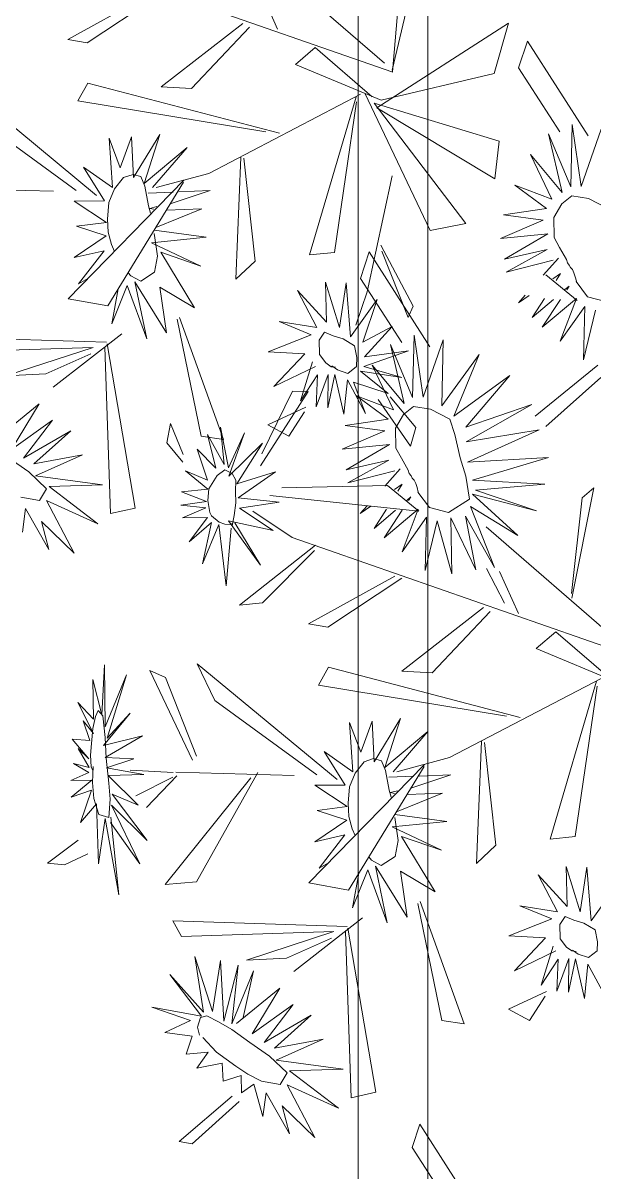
# Model space of a CAD drawing. Header units: inches. Extents: x 15 to 22798, y 21 to 21519.
# Drawn here: x 6866.41 to 6889.22, y 15086.83 to 15132.7 of the extents above; entities that cross this region are included whole.
import ezdxf

# ---------------------------------------------------------------- set-up
doc = ezdxf.new("R2010")
doc.units = ezdxf.units.IN
doc.header["$MEASUREMENT"] = 0
doc.layers.add('ARREDAMENTO', color=8, linetype='Continuous', lineweight=13)

msp = doc.modelspace()

# ---------------------------------------------------------------- linework, layer by layer
at = {"layer": 'ARREDAMENTO', "linetype": 'Continuous'}
for p, q in [((6882.533, 15136.642, -27.277), (6881.161, 15130.816, -27.277)), ((6875.295, 15135.905, -27.277), (6880.847, 15131.095, -27.277)), ((6881.167, 15130.749, -27.277), (6881.631, 15135.979, -27.277)), ((6867.554, 15135.48, -27.277), (6881.185, 15130.73, -27.277)), ((6871.648, 15133.945, -27.277), (6868.198, 15132.04, -27.277)), ((6876.583, 15132.448, -27.277), (6875.834, 15134.128, -27.277)), ((6868.978, 15131.905, -27.277), (6871.93, 15133.866, -27.277)), ((6875.193, 15132.684, -27.277), (6871.926, 15130.146, -27.277)), ((6873.135, 15130.085, -27.277), (6875.456, 15132.536, -27.277)), ((6880.541, 15129.319, -27.277), (6885.801, 15132.698, -27.277)), ((6885.801, 15132.698, -27.277), (6885.229, 15130.687, -27.277)), ((6868.198, 15132.04, -27.277), (6868.978, 15131.905, -27.277)), ((6877.294, 15131.048, -27.277), (6878.079, 15131.722, -27.277)), ((6878.079, 15131.722, -27.277), (6880.365, 15129.757, -27.277)), ((6886.562, 15131.97, -27.277), (6886.209, 15130.905, -27.277)), ((6888.988, 15128.19, -27.277), (6886.562, 15131.97, -27.277)), ((6880.718, 15129.623, -27.277), (6877.294, 15131.048, -27.277)), ((6885.229, 15130.687, -27.277), (6880.718, 15129.623, -27.277)), ((6886.209, 15130.905, -27.277), (6887.862, 15128.359, -27.277)), ((6863.747, 15130.445, -27.277), (6869.349, 15125.818, -27.277)), ((6868.597, 15129.592, -27.277), (6869.002, 15130.304, -27.277)), ((6869.002, 15130.304, -27.277), (6876.662, 15128.304, -27.277)), ((6871.926, 15130.146, -27.277), (6873.135, 15130.085, -27.277)), ((6873.833, 15126.697, -27.277), (6879.889, 15129.855, -27.277)), ((6879.713, 15129.753, -27.277), (6877.86, 15123.439, -27.277)), ((6880.061, 15129.895, -27.277), (6882.67, 15124.418, -27.277)), ((6876.115, 15128.349, -27.277), (6868.597, 15129.592, -27.277)), ((6878.856, 15123.543, -27.277), (6879.737, 15129.553, -27.277)), ((6880.443, 15129.5, -27.277), (6885.431, 15127.981, -27.277)), ((6884.104, 15124.698, -27.277), (6880.443, 15129.5, -27.277)), ((6885.263, 15126.479, -27.277), (6880.541, 15129.319, -27.277)), ((6868.535, 15126.014, -27.277), (6864.465, 15128.977, -27.277)), ((6888.351, 15128.646, -27.277), (6888.293, 15126.156, -27.277)), ((6888.71, 15126.175, -27.277), (6888.351, 15128.646, -27.277)), ((6889.511, 15128.467, -27.277), (6888.71, 15126.175, -27.277)), ((6869.845, 15128.096, -27.277), (6870.295, 15126.921, -27.277)), ((6869.978, 15126.134, -27.277), (6869.845, 15128.096, -27.277)), ((6870.295, 15126.921, -27.277), (6870.743, 15128.156, -27.277)), ((6870.743, 15128.156, -27.277), (6870.819, 15126.533, -27.277)), ((6870.819, 15126.533, -27.277), (6871.873, 15128.253, -27.277)), ((6871.873, 15128.253, -27.277), (6871.252, 15126.298, -27.277)), ((6885.431, 15127.981, -27.277), (6885.263, 15126.479, -27.277)), ((6887.409, 15128.277, -27.277), (6887.951, 15125.927, -27.277)), ((6888.293, 15126.156, -27.277), (6887.409, 15128.277, -27.277)), ((6871.252, 15126.298, -27.277), (6872.965, 15127.736, -27.277)), ((6872.965, 15127.736, -27.277), (6871.586, 15126.135, -27.277)), ((6875.113, 15127.349, -27.277), (6874.906, 15122.469, -27.277)), ((6875.686, 15123.196, -27.277), (6875.234, 15127.297, -27.277)), ((6886.678, 15127.445, -27.277), (6887.536, 15125.666, -27.277)), ((6887.951, 15125.927, -27.277), (6886.678, 15127.445, -27.277)), ((6868.821, 15126.941, -27.277), (6869.978, 15126.134, -27.277)), ((6869.668, 15125.597, -27.277), (6868.821, 15126.941, -27.277)), ((6870.424, 15126.533, -27.277), (6870.804, 15126.657, -27.277)), ((6870.804, 15126.657, -27.277), (6871.113, 15126.571, -27.277)), ((6871.113, 15126.571, -27.277), (6871.28, 15126.181, -27.277)), ((6873.833, 15126.697, -27.277), (6871.727, 15126.129, -27.277)), ((6880.157, 15121.973, -27.277), (6881.154, 15126.598, -27.277)), ((6862.901, 15126.112, -27.277), (6867.63, 15125.987, -27.277)), ((6868.215, 15121.692, -27.277), (6872.836, 15126.424, -27.277)), ((6872.825, 15126.347, -27.277), (6869.796, 15121.408, -27.277)), ((6870.069, 15126.077, -27.277), (6870.424, 15126.533, -27.277)), ((6871.28, 15126.181, -27.277), (6871.427, 15125.395, -27.277)), ((6886.053, 15126.225, -27.277), (6887.322, 15125.299, -27.277)), ((6887.536, 15125.666, -27.277), (6886.053, 15126.225, -27.277)), ((6869.84, 15125.531, -27.277), (6870.069, 15126.077, -27.277)), ((6872.409, 15125.953, -27.277), (6871.406, 15125.912, -27.277)), ((6872.291, 15125.476, -27.277), (6873.89, 15126.015, -27.277)), ((6872.628, 15125.962, -27.277), (6873.89, 15126.015, -27.277)), ((6868.456, 15125.593, -27.277), (6869.668, 15125.597, -27.277)), ((6869.74, 15124.742, -27.277), (6868.456, 15125.593, -27.277)), ((6869.779, 15124.874, -27.277), (6869.84, 15125.531, -27.277)), ((6871.497, 15125.114, -27.277), (6871.427, 15125.395, -27.277)), ((6871.758, 15125.372, -27.277), (6871.479, 15125.3, -27.277)), ((6871.479, 15125.3, -27.277), (6871.639, 15125.268, -27.277)), ((6871.711, 15124.53, -27.277), (6873.558, 15125.277, -27.277)), ((6872.139, 15125.228, -27.277), (6873.558, 15125.277, -27.277)), ((6887.322, 15125.299, -27.277), (6885.602, 15125.037, -27.277)), ((6868.546, 15124.584, -27.277), (6869.74, 15124.742, -27.277)), ((6869.814, 15124.349, -27.277), (6869.779, 15124.874, -27.277)), ((6887.191, 15124.824, -27.277), (6885.482, 15124.099, -27.277)), ((6885.602, 15125.037, -27.277), (6887.191, 15124.824, -27.277)), ((6869.733, 15124.198, -27.277), (6868.546, 15124.584, -27.277)), ((6869.939, 15123.856, -27.277), (6869.814, 15124.349, -27.277)), ((6871.647, 15124.426, -27.277), (6873.726, 15124.149, -27.277)), ((6871.654, 15124.302, -27.277), (6871.68, 15124.125, -27.277)), ((6882.67, 15124.418, -27.277), (6884.104, 15124.698, -27.277)), ((6885.482, 15124.099, -27.277), (6887.375, 15124.286, -27.277)), ((6887.375, 15124.286, -27.277), (6885.646, 15123.276, -27.277)), ((6868.451, 15123.337, -27.277), (6869.733, 15124.198, -27.277)), ((6870.063, 15123.584, -27.277), (6869.939, 15123.856, -27.277)), ((6873.726, 15124.149, -27.277), (6871.541, 15123.93, -27.277)), ((6871.541, 15123.93, -27.277), (6873.512, 15122.998, -27.277)), ((6871.68, 15124.125, -27.277), (6871.787, 15123.392, -27.277)), ((6880.708, 15123.828, -27.277), (6881.992, 15121.401, -27.277)), ((6869.655, 15123.61, -27.277), (6868.451, 15123.337, -27.277)), ((6868.631, 15122.29, -27.277), (6869.655, 15123.61, -27.277)), ((6871.787, 15123.392, -27.277), (6871.657, 15122.749, -27.277)), ((6871.911, 15123.546, -27.277), (6873.264, 15121.335, -27.277)), ((6873.512, 15122.998, -27.277), (6871.911, 15123.546, -27.277)), ((6877.86, 15123.439, -27.277), (6878.856, 15123.543, -27.277)), ((6880.242, 15123.559, -27.277), (6879.889, 15122.494, -27.277)), ((6882.668, 15119.779, -27.277), (6880.242, 15123.559, -27.277)), ((6881.801, 15120.949, -27.277), (6880.743, 15123.588, -27.277)), ((6885.646, 15123.276, -27.277), (6887.349, 15123.657, -27.277)), ((6887.349, 15123.657, -27.277), (6885.712, 15122.749, -27.277)), ((6874.906, 15122.469, -27.277), (6875.686, 15123.196, -27.277)), ((6885.712, 15122.749, -27.277), (6887.583, 15123.231, -27.277)), ((6887.19, 15122.627, -27.277), (6887.802, 15123.308, -27.277)), ((6869.004, 15122.5, -27.277), (6868.631, 15122.29, -27.277)), ((6870.607, 15122.73, -27.277), (6870.722, 15122.602, -27.277)), ((6871.11, 15122.393, -27.277), (6870.722, 15122.602, -27.277)), ((6871.657, 15122.749, -27.277), (6871.11, 15122.393, -27.277)), ((6879.889, 15122.494, -27.277), (6881.543, 15119.948, -27.277)), ((6887.293, 15122.649, -27.277), (6888.544, 15121.621, -27.277)), ((6887.571, 15122.484, -27.277), (6887.883, 15122.702, -27.277)), ((6887.707, 15122.426, -27.277), (6887.883, 15122.702, -27.277)), ((6870.566, 15122.221, -27.277), (6869.955, 15120.695, -27.277)), ((6870.21, 15122.082, -27.277), (6869.955, 15120.695, -27.277)), ((6871.35, 15120.096, -27.277), (6870.566, 15122.221, -27.277)), ((6870.876, 15122.37, -27.277), (6871.35, 15120.096, -27.277)), ((6872.142, 15120.332, -27.277), (6870.876, 15122.37, -27.277)), ((6871.876, 15122.159, -27.277), (6872.142, 15120.332, -27.277)), ((6873.264, 15121.335, -27.277), (6871.876, 15122.159, -27.277)), ((6877.376, 15122.02, -27.277), (6878.151, 15120.544, -27.277)), ((6878.536, 15120.756, -27.277), (6877.376, 15122.02, -27.277)), ((6878.496, 15122.35, -27.277), (6878.536, 15120.756, -27.277)), ((6879.055, 15120.547, -27.277), (6878.496, 15122.35, -27.277)), ((6879.318, 15122.326, -27.277), (6879.055, 15120.547, -27.277)), ((6879.493, 15120.177, -27.277), (6879.318, 15122.326, -27.277)), ((6880.157, 15121.973, -27.277), (6879.7, 15120.638, -27.277)), ((6888.059, 15122.055, -27.277), (6888.223, 15122.196, -27.277)), ((6888.13, 15122.052, -27.277), (6888.223, 15122.196, -27.277)), ((6869.796, 15121.408, -27.277), (6868.215, 15121.692, -27.277)), ((6880.557, 15121.667, -27.277), (6879.493, 15120.177, -27.277)), ((6879.979, 15119.959, -27.277), (6880.557, 15121.667, -27.277)), ((6886.477, 15121.835, -27.277), (6886.2, 15121.527, -27.277)), ((6886.631, 15121.828, -27.277), (6886.2, 15121.527, -27.277)), ((6887.245, 15121.702, -27.277), (6886.756, 15120.937, -27.277)), ((6887.609, 15121.668, -27.277), (6886.756, 15120.937, -27.277)), ((6887.154, 15120.557, -27.277), (6888.521, 15121.7, -27.277)), ((6887.876, 15121.664, -27.277), (6887.154, 15120.557, -27.277)), ((6888.521, 15121.7, -27.277), (6887.875, 15120, -27.277)), ((6881.992, 15121.401, -27.277), (6881.801, 15120.949, -27.277)), ((6887.875, 15120, -27.277), (6888.855, 15121.389, -27.277)), ((6888.855, 15121.389, -27.277), (6888.795, 15119.256, -27.277)), ((6888.795, 15119.256, -27.277), (6889.276, 15121.24, -27.277)), ((6872.569, 15120.879, -27.277), (6873.526, 15116.204, -27.277)), ((6874.415, 15116.071, -27.277), (6872.665, 15120.947, -27.277)), ((6876.643, 15120.784, -27.277), (6877.922, 15120.257, -27.277)), ((6878.151, 15120.544, -27.277), (6876.643, 15120.784, -27.277)), ((6881.16, 15120.582, -27.277), (6879.979, 15119.959, -27.277)), ((6880.058, 15119.372, -27.277), (6881.16, 15120.582, -27.277)), ((6869.746, 15119.953, -27.277), (6862.784, 15120.181, -27.277)), ((6867.61, 15118.157, -27.277), (6870.356, 15120.297, -27.277)), ((6877.922, 15120.257, -27.277), (6876.201, 15119.578, -27.277)), ((6882.031, 15120.235, -27.277), (6881.973, 15117.745, -27.277)), ((6882.39, 15117.764, -27.277), (6882.031, 15120.235, -27.277)), ((6863.133, 15119.561, -27.277), (6869.21, 15119.75, -27.277)), ((6869.21, 15119.75, -27.277), (6865.725, 15118.617, -27.277)), ((6869.908, 15113.121, -27.277), (6869.678, 15119.759, -27.277)), ((6869.768, 15119.887, -27.277), (6870.887, 15113.338, -27.277)), ((6881.089, 15119.866, -27.277), (6881.631, 15117.516, -27.277)), ((6881.973, 15117.745, -27.277), (6881.089, 15119.866, -27.277)), ((6883.191, 15120.056, -27.277), (6882.39, 15117.764, -27.277)), ((6883.137, 15117.411, -27.277), (6883.191, 15120.056, -27.277)), ((6867.325, 15118.694, -27.277), (6869.121, 15119.494, -27.277)), ((6876.201, 15119.578, -27.277), (6877.672, 15119.497, -27.277)), ((6877.672, 15119.497, -27.277), (6876.426, 15118.187, -27.277)), ((6880.029, 15118.986, -27.277), (6881.804, 15119.615, -27.277)), ((6881.804, 15119.615, -27.277), (6880.058, 15119.372, -27.277)), ((6884.634, 15119.467, -27.277), (6883.137, 15117.411, -27.277)), ((6883.62, 15117.01, -27.277), (6884.634, 15119.467, -27.277)), ((6876.426, 15118.187, -27.277), (6878.088, 15118.99, -27.277)), ((6877.973, 15119.17, -27.277), (6877.491, 15117.617, -27.277)), ((6879.893, 15118.8, -27.277), (6881.544, 15118.544, -27.277)), ((6880.991, 15117.915, -27.277), (6879.893, 15118.8, -27.277)), ((6881.544, 15118.544, -27.277), (6880.029, 15118.986, -27.277)), ((6880.358, 15119.034, -27.277), (6881.216, 15117.255, -27.277)), ((6881.631, 15117.516, -27.277), (6880.358, 15119.034, -27.277)), ((6889.377, 15119.047, -27.277), (6886.875, 15117.007, -27.277)), ((6865.725, 15118.617, -27.277), (6867.325, 15118.694, -27.277)), ((6877.491, 15117.617, -27.277), (6878.181, 15118.654, -27.277)), ((6878.121, 15117.376, -27.277), (6878.606, 15118.673, -27.277)), ((6878.181, 15118.654, -27.277), (6878.121, 15117.376, -27.277)), ((6878.606, 15118.673, -27.277), (6878.593, 15117.331, -27.277)), ((6878.593, 15117.331, -27.277), (6878.866, 15118.666, -27.277)), ((6878.866, 15118.666, -27.277), (6879.223, 15117.084, -27.277)), ((6879.223, 15117.084, -27.277), (6879.367, 15118.456, -27.277)), ((6879.367, 15118.456, -27.277), (6880.091, 15117.111, -27.277)), ((6879.617, 15118.361, -27.277), (6880.991, 15117.915, -27.277)), ((6880.091, 15117.111, -27.277), (6879.617, 15118.361, -27.277)), ((6885.853, 15118.632, -27.277), (6883.62, 15117.01, -27.277)), ((6884.098, 15116.562, -27.277), (6885.853, 15118.632, -27.277)), ((6887.292, 15116.594, -27.277), (6889.491, 15118.55, -27.277)), ((6877.796, 15117.987, -27.277), (6875.893, 15115.016, -27.277)), ((6875.955, 15115.506, -27.277), (6877.176, 15117.999, -27.277)), ((6877.176, 15117.999, -27.277), (6877.796, 15117.987, -27.277)), ((6865.322, 15116.083, -27.277), (6867.055, 15117.497, -27.277)), ((6867.055, 15117.497, -27.277), (6865.947, 15115.673, -27.277)), ((6879.734, 15117.814, -27.277), (6881.002, 15116.888, -27.277)), ((6881.216, 15117.255, -27.277), (6879.734, 15117.814, -27.277)), ((6880.592, 15117.668, -27.277), (6881.89, 15115.809, -27.277)), ((6882.109, 15116.553, -27.277), (6881.077, 15117.773, -27.277)), ((6886.738, 15117.474, -27.277), (6884.098, 15116.562, -27.277)), ((6884.118, 15115.984, -27.277), (6886.738, 15117.474, -27.277)), ((6877.703, 15117.364, -27.277), (6876.194, 15116.654, -27.277)), ((6877.032, 15116.207, -27.277), (6877.66, 15117.172, -27.277)), ((6865.947, 15115.673, -27.277), (6867.582, 15116.841, -27.277)), ((6867.582, 15116.841, -27.277), (6866.432, 15115.322, -27.277)), ((6872.156, 15115.946, -27.277), (6872.297, 15116.718, -27.277)), ((6872.297, 15116.718, -27.277), (6872.812, 15115.471, -27.277)), ((6874.295, 15116.564, -27.277), (6874.62, 15114.936, -27.277)), ((6874.441, 15115.081, -27.277), (6874.295, 15116.564, -27.277)), ((6876.194, 15116.654, -27.277), (6877.032, 15116.207, -27.277)), ((6881.002, 15116.888, -27.277), (6879.282, 15116.626, -27.277)), ((6879.282, 15116.626, -27.277), (6880.871, 15116.413, -27.277)), ((6881.89, 15115.809, -27.277), (6882.109, 15116.553, -27.277)), ((6887.026, 15116.459, -27.277), (6884.118, 15115.984, -27.277)), ((6884.173, 15115.167, -27.277), (6887.026, 15116.459, -27.277)), ((6866.432, 15115.322, -27.277), (6868.314, 15116.42, -27.277)), ((6868.314, 15116.42, -27.277), (6866.839, 15115.1, -27.277)), ((6873.526, 15116.204, -27.277), (6874.415, 15116.071, -27.277)), ((6873.774, 15116.269, -27.277), (6874.441, 15115.081, -27.277)), ((6874.107, 15114.931, -27.277), (6873.774, 15116.269, -27.277)), ((6874.62, 15114.936, -27.277), (6875.252, 15116.344, -27.277)), ((6875.252, 15116.344, -27.277), (6874.638, 15114.613, -27.277)), ((6880.871, 15116.413, -27.277), (6879.162, 15115.688, -27.277)), ((6872.793, 15115.173, -27.277), (6872.156, 15115.946, -27.277)), ((6873.373, 15115.69, -27.277), (6874.107, 15114.931, -27.277)), ((6873.779, 15114.452, -27.277), (6873.373, 15115.69, -27.277)), ((6874.638, 15114.613, -27.277), (6875.971, 15115.932, -27.277)), ((6875.971, 15115.932, -27.277), (6874.947, 15114.304, -27.277)), ((6879.162, 15115.688, -27.277), (6881.055, 15115.875, -27.277)), ((6881.055, 15115.875, -27.277), (6879.326, 15114.865, -27.277)), ((6865.863, 15115.328, -27.277), (6866.641, 15114.781, -27.277)), ((6866.839, 15115.1, -27.277), (6868.791, 15115.456, -27.277)), ((6868.791, 15115.456, -27.277), (6866.914, 15114.618, -27.277)), ((6879.326, 15114.865, -27.277), (6881.029, 15115.246, -27.277)), ((6881.029, 15115.246, -27.277), (6879.392, 15114.338, -27.277)), ((6887.397, 15115.349, -27.277), (6884.173, 15115.167, -27.277)), ((6884.362, 15114.454, -27.277), (6887.397, 15115.349, -27.277)), ((6866.641, 15114.781, -27.277), (6867.343, 15114.108, -27.277)), ((6866.914, 15114.618, -27.277), (6869.582, 15114.262, -27.277)), ((6872.903, 15114.822, -27.277), (6873.779, 15114.452, -27.277)), ((6873.794, 15114.095, -27.277), (6872.903, 15114.822, -27.277)), ((6873.83, 15114.107, -27.277), (6874.16, 15114.636, -27.277)), ((6874.16, 15114.636, -27.277), (6874.471, 15114.859, -27.277)), ((6874.471, 15114.859, -27.277), (6874.76, 15114.717, -27.277)), ((6874.76, 15114.717, -27.277), (6874.916, 15114.456, -27.277)), ((6874.947, 15114.304, -27.277), (6876.493, 15114.777, -27.277)), ((6876.493, 15114.777, -27.277), (6875.008, 15113.751, -27.277)), ((6879.392, 15114.338, -27.277), (6881.263, 15114.82, -27.277)), ((6880.87, 15114.216, -27.277), (6881.483, 15114.897, -27.277)), ((6869.582, 15114.262, -27.277), (6867.448, 15114.191, -27.277)), ((6867.448, 15114.191, -27.277), (6869.4, 15112.704, -27.277)), ((6874.916, 15114.456, -27.277), (6874.903, 15113.992, -27.277)), ((6876.755, 15114.147, -27.277), (6880.973, 15114.238, -27.277)), ((6880.973, 15114.238, -27.277), (6882.224, 15113.21, -27.277)), ((6881.251, 15114.073, -27.277), (6881.563, 15114.291, -27.277)), ((6881.387, 15114.015, -27.277), (6881.563, 15114.291, -27.277)), ((6887.252, 15114.294, -27.277), (6884.362, 15114.454, -27.277)), ((6884.486, 15114.046, -27.277), (6887.252, 15114.294, -27.277)), ((6867.063, 15113.643, -27.277), (6866.329, 15113.776, -27.277)), ((6867.343, 15114.108, -27.277), (6867.063, 15113.643, -27.277)), ((6872.745, 15113.988, -27.277), (6873.794, 15114.095, -27.277)), ((6873.746, 15113.598, -27.277), (6872.745, 15113.988, -27.277)), ((6873.798, 15113.642, -27.277), (6873.83, 15114.107, -27.277)), ((6874.903, 15113.992, -27.277), (6874.906, 15113.549, -27.277)), ((6875.008, 15113.751, -27.277), (6876.643, 15113.569, -27.277)), ((6882.224, 15113.21, -27.277), (6876.269, 15113.833, -27.277)), ((6881.739, 15113.644, -27.277), (6881.904, 15113.785, -27.277)), ((6881.81, 15113.641, -27.277), (6881.904, 15113.785, -27.277)), ((6884.372, 15113.889, -27.277), (6886.925, 15113.225, -27.277)), ((6886.182, 15112.244, -27.277), (6884.372, 15113.889, -27.277)), ((6886.925, 15113.225, -27.277), (6884.486, 15114.046, -27.277)), ((6888.327, 15109.931, -27.277), (6888.751, 15113.75, -27.277)), ((6889.213, 15114.15, -27.277), (6888.334, 15109.736, -27.277)), ((6888.751, 15113.75, -27.277), (6889.213, 15114.15, -27.277)), ((6866.507, 15113.321, -27.277), (6866.383, 15112.371, -27.277)), ((6867.438, 15111.681, -27.277), (6866.507, 15113.321, -27.277)), ((6867.348, 15113.641, -27.277), (6868.458, 15111.531, -27.277)), ((6869.4, 15112.704, -27.277), (6867.348, 15113.641, -27.277)), ((6870.887, 15113.338, -27.277), (6869.908, 15113.121, -27.277)), ((6872.718, 15113.458, -27.277), (6873.746, 15113.598, -27.277)), ((6873.716, 15113.342, -27.277), (6872.718, 15113.458, -27.277)), ((6872.782, 15112.946, -27.277), (6873.716, 15113.342, -27.277)), ((6873.867, 15113.154, -27.277), (6873.798, 15113.642, -27.277)), ((6874.906, 15113.549, -27.277), (6874.847, 15113.036, -27.277)), ((6876.643, 15113.569, -27.277), (6875.06, 15113.326, -27.277)), ((6875.06, 15113.326, -27.277), (6876.403, 15112.435, -27.277)), ((6880.157, 15113.424, -27.277), (6879.88, 15113.116, -27.277)), ((6880.311, 15113.416, -27.277), (6879.88, 15113.116, -27.277)), ((6880.925, 15113.291, -27.277), (6880.437, 15112.526, -27.277)), ((6881.289, 15113.257, -27.277), (6880.437, 15112.526, -27.277)), ((6880.834, 15112.146, -27.277), (6882.201, 15113.289, -27.277)), ((6881.556, 15113.253, -27.277), (6880.834, 15112.146, -27.277)), ((6882.201, 15113.289, -27.277), (6881.555, 15111.589, -27.277)), ((6884.293, 15113.398, -27.277), (6886.182, 15112.244, -27.277)), ((6885.244, 15110.958, -27.277), (6884.293, 15113.398, -27.277)), ((6867.147, 15112.803, -27.277), (6867.438, 15111.681, -27.277)), ((6868.458, 15111.531, -27.277), (6867.147, 15112.803, -27.277)), ((6873.777, 15112.963, -27.277), (6872.782, 15112.946, -27.277)), ((6873.054, 15111.991, -27.277), (6873.777, 15112.963, -27.277)), ((6873.939, 15113.025, -27.277), (6873.867, 15113.154, -27.277)), ((6874.249, 15112.771, -27.277), (6873.939, 15113.025, -27.277)), ((6874.616, 15112.829, -27.277), (6875.891, 15111.06, -27.277)), ((6876.403, 15112.435, -27.277), (6874.616, 15112.829, -27.277)), ((6874.847, 15113.036, -27.277), (6874.761, 15112.631, -27.277)), ((6877.169, 15112.158, -27.277), (6875.589, 15113.214, -27.277)), ((6881.555, 15111.589, -27.277), (6882.535, 15112.978, -27.277)), ((6882.535, 15112.978, -27.277), (6882.475, 15110.845, -27.277)), ((6882.475, 15110.845, -27.277), (6882.957, 15112.829, -27.277)), ((6882.957, 15112.829, -27.277), (6883.54, 15110.705, -27.277)), ((6883.499, 15112.952, -27.277), (6884.506, 15110.868, -27.277)), ((6883.54, 15110.705, -27.277), (6883.499, 15112.952, -27.277)), ((6884.088, 15113.018, -27.277), (6885.244, 15110.958, -27.277)), ((6884.506, 15110.868, -27.277), (6884.088, 15113.018, -27.277)), ((6873.935, 15112.756, -27.277), (6873.054, 15111.991, -27.277)), ((6873.58, 15111.11, -27.277), (6873.935, 15112.756, -27.277)), ((6874.231, 15112.684, -27.277), (6873.58, 15111.11, -27.277)), ((6874.52, 15110.237, -27.277), (6874.231, 15112.684, -27.277)), ((6874.466, 15112.693, -27.277), (6874.249, 15112.771, -27.277)), ((6874.683, 15112.68, -27.277), (6874.466, 15112.693, -27.277)), ((6874.725, 15112.539, -27.277), (6874.52, 15110.237, -27.277)), ((6874.79, 15112.738, -27.277), (6874.683, 15112.68, -27.277)), ((6875.891, 15111.06, -27.277), (6874.87, 15112.744, -27.277)), ((6884.909, 15112.583, -27.277), (6890.461, 15107.772, -27.277)), ((6877.169, 15112.158, -27.277), (6890.799, 15107.408, -27.277)), ((6878.095, 15111.859, -27.277), (6875.052, 15109.46, -27.277)), ((6875.981, 15109.56, -27.277), (6878.053, 15111.647, -27.277)), ((6881.262, 15110.623, -27.277), (6877.812, 15108.718, -27.277)), ((6878.592, 15108.583, -27.277), (6881.544, 15110.543, -27.277)), ((6885.639, 15109.534, -27.277), (6884.928, 15110.927, -27.277)), ((6886.198, 15109.126, -27.277), (6885.448, 15110.806, -27.277)), ((6875.052, 15109.46, -27.277), (6875.981, 15109.56, -27.277)), ((6884.807, 15109.362, -27.277), (6881.54, 15106.824, -27.277)), ((6882.749, 15106.763, -27.277), (6885.07, 15109.214, -27.277)), ((6877.812, 15108.718, -27.277), (6878.592, 15108.583, -27.277)), ((6886.908, 15107.726, -27.277), (6887.693, 15108.4, -27.277)), ((6887.693, 15108.4, -27.277), (6889.979, 15106.435, -27.277)), ((6890.333, 15106.301, -27.277), (6886.908, 15107.726, -27.277)), ((6869.564, 15105.082, -27.277), (6869.663, 15107.077, -27.277)), ((6869.663, 15107.077, -27.277), (6869.687, 15104.609, -27.277)), ((6871.472, 15106.852, -27.277), (6872.105, 15106.571, -27.277)), ((6873.18, 15103.279, -27.277), (6871.472, 15106.852, -27.277)), ((6873.361, 15107.123, -27.277), (6878.963, 15102.496, -27.277)), ((6874.079, 15105.655, -27.277), (6873.361, 15107.123, -27.277)), ((6878.211, 15106.27, -27.277), (6878.616, 15106.982, -27.277)), ((6878.616, 15106.982, -27.277), (6886.276, 15104.982, -27.277)), ((6881.54, 15106.824, -27.277), (6882.749, 15106.763, -27.277)), ((6869.195, 15106.488, -27.277), (6869.564, 15105.082, -27.277)), ((6869.225, 15104.906, -27.277), (6869.195, 15106.488, -27.277)), ((6869.687, 15104.609, -27.277), (6870.541, 15106.677, -27.277)), ((6870.541, 15106.677, -27.277), (6869.766, 15104.147, -27.277)), ((6872.105, 15106.571, -27.277), (6873.344, 15103.433, -27.277)), ((6883.447, 15103.375, -27.277), (6889.503, 15106.533, -27.277)), ((6889.327, 15106.431, -27.277), (6887.474, 15100.117, -27.277)), ((6885.729, 15105.027, -27.277), (6878.211, 15106.27, -27.277)), ((6888.47, 15100.221, -27.277), (6889.351, 15106.231, -27.277)), ((6868.604, 15105.58, -27.277), (6869.225, 15104.906, -27.277)), ((6869.232, 15104.334, -27.277), (6868.604, 15105.58, -27.277)), ((6878.149, 15102.692, -27.277), (6874.079, 15105.655, -27.277)), ((6870.684, 15105.154, -27.277), (6869.622, 15103.861, -27.277)), ((6869.766, 15104.147, -27.277), (6870.684, 15105.154, -27.277)), ((6868.809, 15104.849, -27.277), (6869.232, 15104.334, -27.277)), ((6869.081, 15104.054, -27.277), (6868.809, 15104.849, -27.277)), ((6879.459, 15104.774, -27.277), (6879.909, 15103.599, -27.277)), ((6879.592, 15102.812, -27.277), (6879.459, 15104.774, -27.277)), ((6879.909, 15103.599, -27.277), (6880.357, 15104.834, -27.277)), ((6880.357, 15104.834, -27.277), (6880.433, 15103.211, -27.277)), ((6880.433, 15103.211, -27.277), (6881.487, 15104.931, -27.277)), ((6881.487, 15104.931, -27.277), (6880.866, 15102.976, -27.277)), ((6868.378, 15104.109, -27.277), (6869.081, 15104.054, -27.277)), ((6869.033, 15103.323, -27.277), (6868.378, 15104.109, -27.277)), ((6869.622, 15103.861, -27.277), (6871.188, 15104.242, -27.277)), ((6871.188, 15104.242, -27.277), (6869.697, 15103.374, -27.277)), ((6880.866, 15102.976, -27.277), (6882.579, 15104.413, -27.277)), ((6882.579, 15104.413, -27.277), (6881.2, 15102.813, -27.277)), ((6868.617, 15103.739, -27.277), (6869.033, 15103.323, -27.277)), ((6869.053, 15102.986, -27.277), (6868.617, 15103.739, -27.277)), ((6878.435, 15103.619, -27.277), (6879.592, 15102.812, -27.277)), ((6879.282, 15102.275, -27.277), (6878.435, 15103.619, -27.277)), ((6884.727, 15104.027, -27.277), (6884.52, 15099.146, -27.277)), ((6885.3, 15099.874, -27.277), (6884.848, 15103.975, -27.277)), ((6869.697, 15103.374, -27.277), (6870.832, 15103.323, -27.277)), ((6870.832, 15103.323, -27.277), (6869.747, 15102.965, -27.277)), ((6879.683, 15102.755, -27.277), (6880.038, 15103.21, -27.277)), ((6880.038, 15103.21, -27.277), (6880.418, 15103.335, -27.277)), ((6880.418, 15103.335, -27.277), (6880.727, 15103.249, -27.277)), ((6880.727, 15103.249, -27.277), (6880.894, 15102.859, -27.277)), ((6883.447, 15103.375, -27.277), (6881.341, 15102.807, -27.277)), ((6868.314, 15102.465, -27.277), (6869.044, 15102.776, -27.277)), ((6868.428, 15103.141, -27.277), (6869.053, 15102.986, -27.277)), ((6869.044, 15102.776, -27.277), (6868.428, 15103.141, -27.277)), ((6869.747, 15102.965, -27.277), (6871.233, 15102.697, -27.277)), ((6871.233, 15102.697, -27.277), (6869.808, 15102.656, -27.277)), ((6872.408, 15102.775, -27.277), (6870.684, 15102.877, -27.277)), ((6872.515, 15102.79, -27.277), (6877.244, 15102.665, -27.277)), ((6873.339, 15098.421, -27.277), (6875.787, 15102.781, -27.277)), ((6877.829, 15098.37, -27.277), (6882.45, 15103.102, -27.277)), ((6882.439, 15103.025, -27.277), (6879.41, 15098.086, -27.277)), ((6879.454, 15102.209, -27.277), (6879.683, 15102.755, -27.277)), ((6880.894, 15102.859, -27.277), (6881.041, 15102.073, -27.277)), ((6881.905, 15102.154, -27.277), (6883.504, 15102.693, -27.277)), ((6882.242, 15102.64, -27.277), (6883.504, 15102.693, -27.277)), ((6869.154, 15102.476, -27.277), (6868.314, 15102.465, -27.277)), ((6868.328, 15101.799, -27.277), (6869.154, 15102.476, -27.277)), ((6869.808, 15102.656, -27.277), (6871.013, 15101.475, -27.277)), ((6872.397, 15102.592, -27.277), (6870.915, 15101.844, -27.277)), ((6871.344, 15101.385, -27.277), (6872.552, 15102.644, -27.277)), ((6875.511, 15102.571, -27.277), (6872.085, 15098.31, -27.277)), ((6878.07, 15102.271, -27.277), (6879.282, 15102.275, -27.277)), ((6879.354, 15101.42, -27.277), (6878.07, 15102.271, -27.277)), ((6882.023, 15102.631, -27.277), (6881.02, 15102.59, -27.277)), ((6869.142, 15102.076, -27.277), (6868.328, 15101.799, -27.277)), ((6868.71, 15100.783, -27.277), (6869.142, 15102.076, -27.277)), ((6869.977, 15101.912, -27.277), (6871.37, 15100.063, -27.277)), ((6871.013, 15101.475, -27.277), (6869.977, 15101.912, -27.277)), ((6879.393, 15101.552, -27.277), (6879.454, 15102.209, -27.277)), ((6881.111, 15101.792, -27.277), (6881.041, 15102.073, -27.277)), ((6881.372, 15102.05, -27.277), (6881.093, 15101.978, -27.277)), ((6881.093, 15101.978, -27.277), (6881.253, 15101.946, -27.277)), ((6881.325, 15101.208, -27.277), (6883.172, 15101.955, -27.277)), ((6881.753, 15101.906, -27.277), (6883.172, 15101.955, -27.277)), ((6869.351, 15101.53, -27.277), (6868.71, 15100.783, -27.277)), ((6869.419, 15099.135, -27.277), (6869.351, 15101.53, -27.277)), ((6869.942, 15101.481, -27.277), (6871.071, 15099.129, -27.277)), ((6871.37, 15100.063, -27.277), (6869.942, 15101.481, -27.277)), ((6878.16, 15101.262, -27.277), (6879.354, 15101.42, -27.277)), ((6879.428, 15101.027, -27.277), (6879.393, 15101.552, -27.277)), ((6869.687, 15100.943, -27.277), (6869.419, 15099.135, -27.277)), ((6870.239, 15097.894, -27.277), (6869.687, 15100.943, -27.277)), ((6869.918, 15101.001, -27.277), (6870.239, 15097.894, -27.277)), ((6878.065, 15100.015, -27.277), (6879.347, 15100.876, -27.277)), ((6879.347, 15100.876, -27.277), (6878.16, 15101.262, -27.277)), ((6879.553, 15100.534, -27.277), (6879.428, 15101.027, -27.277)), ((6881.261, 15101.104, -27.277), (6883.34, 15100.827, -27.277)), ((6881.268, 15100.98, -27.277), (6881.294, 15100.803, -27.277)), ((6871.071, 15099.129, -27.277), (6869.91, 15100.786, -27.277)), ((6879.677, 15100.262, -27.277), (6879.553, 15100.534, -27.277)), ((6883.34, 15100.827, -27.277), (6881.155, 15100.608, -27.277)), ((6881.155, 15100.608, -27.277), (6883.126, 15099.675, -27.277)), ((6881.294, 15100.803, -27.277), (6881.401, 15100.069, -27.277)), ((6868.609, 15100.082, -27.277), (6867.391, 15099.165, -27.277)), ((6879.269, 15100.287, -27.277), (6878.065, 15100.015, -27.277)), ((6878.245, 15098.968, -27.277), (6879.269, 15100.287, -27.277)), ((6881.401, 15100.069, -27.277), (6881.271, 15099.427, -27.277)), ((6881.525, 15100.224, -27.277), (6882.878, 15098.013, -27.277)), ((6883.126, 15099.675, -27.277), (6881.525, 15100.224, -27.277)), ((6887.474, 15100.117, -27.277), (6888.47, 15100.221, -27.277)), ((6868.067, 15099.09, -27.277), (6868.994, 15099.532, -27.277)), ((6884.52, 15099.146, -27.277), (6885.3, 15099.874, -27.277)), ((6867.391, 15099.165, -27.277), (6868.067, 15099.09, -27.277)), ((6878.618, 15099.177, -27.277), (6878.245, 15098.968, -27.277)), ((6880.221, 15099.408, -27.277), (6880.336, 15099.28, -27.277)), ((6880.724, 15099.071, -27.277), (6880.336, 15099.28, -27.277)), ((6880.491, 15099.048, -27.277), (6880.964, 15096.774, -27.277)), ((6881.756, 15097.01, -27.277), (6880.491, 15099.048, -27.277)), ((6881.271, 15099.427, -27.277), (6880.724, 15099.071, -27.277)), ((6888.11, 15099.028, -27.277), (6888.15, 15097.434, -27.277)), ((6888.669, 15097.225, -27.277), (6888.11, 15099.028, -27.277)), ((6880.18, 15098.899, -27.277), (6879.569, 15097.373, -27.277)), ((6879.824, 15098.76, -27.277), (6879.569, 15097.373, -27.277)), ((6880.964, 15096.774, -27.277), (6880.18, 15098.899, -27.277)), ((6881.49, 15098.836, -27.277), (6881.756, 15097.01, -27.277)), ((6882.878, 15098.013, -27.277), (6881.49, 15098.836, -27.277)), ((6886.99, 15098.698, -27.277), (6887.765, 15097.222, -27.277)), ((6888.15, 15097.434, -27.277), (6886.99, 15098.698, -27.277)), ((6888.932, 15099.004, -27.277), (6888.669, 15097.225, -27.277)), ((6889.107, 15096.855, -27.277), (6888.932, 15099.004, -27.277)), ((6872.085, 15098.31, -27.277), (6873.339, 15098.421, -27.277)), ((6879.41, 15098.086, -27.277), (6877.829, 15098.37, -27.277)), ((6890.171, 15098.345, -27.277), (6889.107, 15096.855, -27.277)), ((6882.183, 15097.557, -27.277), (6883.14, 15092.882, -27.277)), ((6884.029, 15092.749, -27.277), (6882.279, 15097.625, -27.277)), ((6886.257, 15097.462, -27.277), (6887.536, 15096.935, -27.277)), ((6887.765, 15097.222, -27.277), (6886.257, 15097.462, -27.277)), ((6872.398, 15096.859, -27.277), (6872.747, 15096.239, -27.277)), ((6879.36, 15096.631, -27.277), (6872.398, 15096.859, -27.277)), ((6877.224, 15094.835, -27.277), (6879.97, 15096.975, -27.277)), ((6887.536, 15096.935, -27.277), (6885.815, 15096.256, -27.277)), ((6872.747, 15096.239, -27.277), (6878.824, 15096.428, -27.277)), ((6878.824, 15096.428, -27.277), (6875.339, 15095.295, -27.277)), ((6879.522, 15089.799, -27.277), (6879.292, 15096.437, -27.277)), ((6879.382, 15096.565, -27.277), (6880.501, 15090.016, -27.277)), ((6876.94, 15095.372, -27.277), (6878.735, 15096.171, -27.277)), ((6885.815, 15096.256, -27.277), (6887.286, 15096.175, -27.277)), ((6887.286, 15096.175, -27.277), (6886.04, 15094.865, -27.277)), ((6887.587, 15095.848, -27.277), (6887.105, 15094.294, -27.277)), ((6873.269, 15095.43, -27.277), (6873.984, 15093.235, -27.277)), ((6873.614, 15093.211, -27.277), (6873.269, 15095.43, -27.277)), ((6875.339, 15095.295, -27.277), (6876.94, 15095.372, -27.277)), ((6886.04, 15094.865, -27.277), (6887.702, 15095.668, -27.277)), ((6873.984, 15093.235, -27.277), (6874.295, 15095.281, -27.277)), ((6874.295, 15095.281, -27.277), (6874.428, 15092.851, -27.277)), ((6874.428, 15092.851, -27.277), (6875.009, 15095.092, -27.277)), ((6875.009, 15095.092, -27.277), (6874.758, 15092.742, -27.277)), ((6887.105, 15094.294, -27.277), (6887.795, 15095.332, -27.277)), ((6887.735, 15094.054, -27.277), (6888.22, 15095.351, -27.277)), ((6887.795, 15095.332, -27.277), (6887.735, 15094.054, -27.277)), ((6888.22, 15095.351, -27.277), (6888.207, 15094.009, -27.277)), ((6888.207, 15094.009, -27.277), (6888.48, 15095.344, -27.277)), ((6888.48, 15095.344, -27.277), (6888.837, 15093.762, -27.277)), ((6888.837, 15093.762, -27.277), (6888.981, 15095.134, -27.277)), ((6888.981, 15095.134, -27.277), (6889.705, 15093.789, -27.277)), ((6872.273, 15094.715, -27.277), (6873.614, 15093.211, -27.277)), ((6873.534, 15093.05, -27.277), (6872.273, 15094.715, -27.277)), ((6874.758, 15092.742, -27.277), (6875.613, 15094.87, -27.277)), ((6875.613, 15094.87, -27.277), (6875.201, 15093.005, -27.277)), ((6874.936, 15092.761, -27.277), (6876.669, 15094.175, -27.277)), ((6876.669, 15094.175, -27.277), (6875.561, 15092.351, -27.277)), ((6887.317, 15094.041, -27.277), (6885.808, 15093.332, -27.277)), ((6875.561, 15092.351, -27.277), (6877.196, 15093.519, -27.277)), ((6877.196, 15093.519, -27.277), (6876.046, 15092, -27.277)), ((6886.646, 15092.884, -27.277), (6887.274, 15093.849, -27.277)), ((6871.551, 15093.419, -27.277), (6873.534, 15093.05, -27.277)), ((6873.096, 15092.882, -27.277), (6871.551, 15093.419, -27.277)), ((6873.494, 15093.007, -27.277), (6873.756, 15093.063, -27.277)), ((6873.756, 15093.063, -27.277), (6874.219, 15092.83, -27.277)), ((6876.046, 15092, -27.277), (6877.928, 15093.097, -27.277)), ((6877.928, 15093.097, -27.277), (6876.453, 15091.778, -27.277)), ((6885.808, 15093.332, -27.277), (6886.646, 15092.884, -27.277)), ((6872.069, 15092.404, -27.277), (6873.096, 15092.882, -27.277)), ((6873.376, 15092.615, -27.277), (6873.494, 15093.007, -27.277)), ((6873.456, 15092.302, -27.277), (6873.376, 15092.615, -27.277)), ((6874.219, 15092.83, -27.277), (6874.757, 15092.518, -27.277)), ((6883.14, 15092.882, -27.277), (6884.029, 15092.749, -27.277)), ((6873.169, 15092.255, -27.277), (6872.069, 15092.404, -27.277)), ((6872.934, 15091.54, -27.277), (6873.169, 15092.255, -27.277)), ((6874.133, 15091.623, -27.277), (6873.6, 15092.204, -27.277)), ((6874.757, 15092.518, -27.277), (6875.477, 15092.006, -27.277)), ((6875.477, 15092.006, -27.277), (6876.255, 15091.459, -27.277)), ((6876.453, 15091.778, -27.277), (6878.405, 15092.133, -27.277)), ((6878.405, 15092.133, -27.277), (6876.528, 15091.296, -27.277)), ((6873.806, 15091.622, -27.277), (6872.934, 15091.54, -27.277)), ((6873.355, 15090.98, -27.277), (6873.806, 15091.622, -27.277)), ((6874.907, 15091.055, -27.277), (6874.133, 15091.623, -27.277)), ((6876.255, 15091.459, -27.277), (6876.957, 15090.786, -27.277)), ((6876.528, 15091.296, -27.277), (6879.196, 15090.94, -27.277)), ((6874.372, 15091.183, -27.277), (6873.355, 15090.98, -27.277)), ((6874.403, 15090.454, -27.277), (6874.372, 15091.183, -27.277)), ((6875.395, 15090.745, -27.277), (6874.907, 15091.055, -27.277)), ((6876.957, 15090.786, -27.277), (6876.677, 15090.321, -27.277)), ((6879.196, 15090.94, -27.277), (6877.062, 15090.869, -27.277)), ((6877.062, 15090.869, -27.277), (6879.014, 15089.382, -27.277)), ((6875.122, 15090.684, -27.277), (6874.403, 15090.454, -27.277)), ((6875.138, 15089.993, -27.277), (6875.122, 15090.684, -27.277)), ((6875.636, 15090.345, -27.277), (6875.138, 15089.993, -27.277)), ((6875.943, 15090.454, -27.277), (6875.395, 15090.745, -27.277)), ((6875.997, 15089.048, -27.277), (6875.636, 15090.345, -27.277)), ((6876.677, 15090.321, -27.277), (6875.943, 15090.454, -27.277)), ((6876.962, 15090.319, -27.277), (6878.072, 15088.209, -27.277)), ((6879.014, 15089.382, -27.277), (6876.962, 15090.319, -27.277)), ((6874.765, 15089.854, -27.277), (6872.646, 15088.046, -27.277)), ((6876.121, 15089.999, -27.277), (6875.997, 15089.048, -27.277)), ((6877.052, 15088.358, -27.277), (6876.121, 15089.999, -27.277)), ((6880.501, 15090.016, -27.277), (6879.522, 15089.799, -27.277)), ((6873.173, 15087.952, -27.277), (6875.049, 15089.654, -27.277)), ((6876.761, 15089.481, -27.277), (6877.052, 15088.358, -27.277)), ((6878.072, 15088.209, -27.277), (6876.761, 15089.481, -27.277)), ((6882.261, 15088.743), (6881.955, 15087.816)), ((6884.374, 15085.453), (6882.261, 15088.743)), ((6872.646, 15088.046, -27.277), (6873.173, 15087.952, -27.277)), ((6881.955, 15087.816), (6883.394, 15085.6))]:
    msp.add_line(p, q, dxfattribs=at)
at = {"layer": 'ARREDAMENTO', "elevation": -27.277}
for points in [[(6879.805, 15019.664), (6879.805, 15158.248), (6912.141, 15158.248), (6912.141, 15019.664)], [(6882.576, 15022.436), (6882.576, 15155.476), (6909.369, 15155.476), (6909.369, 15022.436)]]:
    msp.add_lwpolyline(points, close=True, dxfattribs=at)
at = {"layer": 'ARREDAMENTO', "linetype": 'Continuous', "elevation": -27.277}
for points in [[(6888.118, 15123.262), (6887.846, 15123.738), (6887.629, 15124.139), (6887.617, 15124.935), (6887.934, 15125.478), (6888.329, 15125.797), (6889.006, 15125.69), (6889.779, 15125.292), (6889.987, 15124.681), (6890.195, 15123.751), (6890.425, 15123.022), (6890.571, 15122.097), (6889.733, 15121.574), (6888.963, 15121.773), (6888.508, 15122.385)], [(6888.118, 15123.262), (6888.156, 15123.128), (6888.231, 15123.038), (6888.282, 15122.945), (6888.359, 15122.857), (6888.42, 15122.732), (6888.472, 15122.563), (6888.52, 15122.388), (6888.508, 15122.385)], [(6878.893, 15118.958), (6878.724, 15118.979), (6878.511, 15119.137), (6878.26, 15119.468), (6878.241, 15120.033), (6878.459, 15120.353), (6878.805, 15120.211), (6879.199, 15120.093), (6879.655, 15119.819), (6879.75, 15119.348), (6879.728, 15118.982), (6879.381, 15118.713), (6878.977, 15118.857), (6878.747, 15119.014)], [(6881.798, 15114.85), (6881.526, 15115.327), (6881.309, 15115.728), (6881.297, 15116.524), (6881.614, 15117.067), (6882.01, 15117.386), (6882.686, 15117.279), (6883.459, 15116.881), (6883.667, 15116.27), (6883.875, 15115.34), (6884.105, 15114.611), (6884.251, 15113.686), (6883.413, 15113.163), (6882.643, 15113.362), (6882.188, 15113.974)], [(6881.798, 15114.85), (6881.836, 15114.717), (6881.911, 15114.627), (6881.962, 15114.534), (6882.039, 15114.445), (6882.1, 15114.321), (6882.152, 15114.152), (6882.201, 15113.977), (6882.188, 15113.974)], [(6869.204, 15102.863), (6869.137, 15103.012), (6869.107, 15103.478), (6869.146, 15103.939), (6869.199, 15104.531), (6869.303, 15105.022), (6869.414, 15105.26), (6869.592, 15105.044), (6869.69, 15104.176), (6869.73, 15103.347), (6869.843, 15102.36), (6869.894, 15101.711), (6869.839, 15100.985), (6869.434, 15101.098), (6869.242, 15101.741), (6869.179, 15102.388), (6869.21, 15103.023)], [(6888.507, 15095.636), (6888.338, 15095.657), (6888.125, 15095.815), (6887.874, 15096.146), (6887.855, 15096.71), (6888.073, 15097.031), (6888.419, 15096.889), (6888.813, 15096.771), (6889.269, 15096.497), (6889.364, 15096.026), (6889.342, 15095.66), (6888.995, 15095.391), (6888.591, 15095.535), (6888.361, 15095.692)]]:
    msp.add_lwpolyline(points, dxfattribs=at)

doc.saveas('drawing.dxf')
